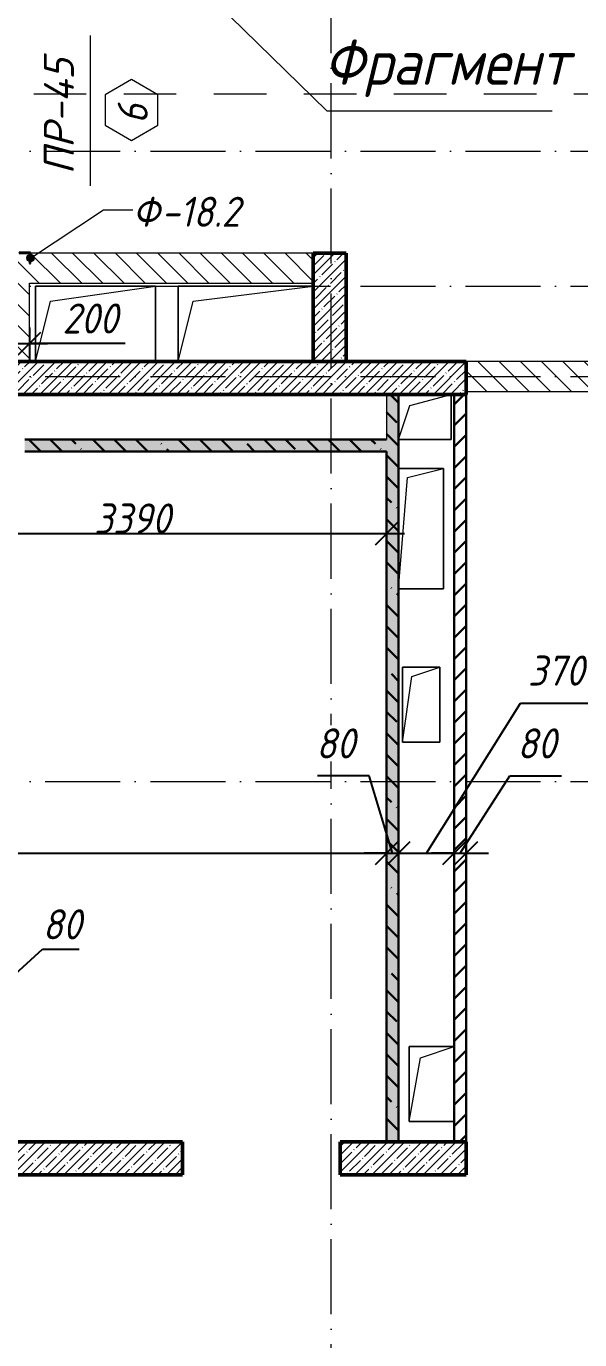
# Model space of a CAD drawing. Header units: millimetres. Extents: x -269418 to 201924, y -5890 to 98643.
# Drawn here: x 98678 to 102367, y 4081 to 12833 of the extents above; entities that cross this region are included whole.
import ezdxf

# ---------------------------------------------------------------- set-up
doc = ezdxf.new("R2010")
doc.units = ezdxf.units.MM
doc.linetypes.add('01 Штриховая _4 мм_', pattern=[600, 350, -250])
doc.linetypes.add('50_200_ШТРИХ_1Т_ш5_п1_п1_', pattern=[700, 500, -100, 0, -100])
for name, color, linetype, lineweight in [('0) ПГП', 1, 'Continuous', 30), ('1) ПГП Зеленый', 2, 'Continuous', 30), ('A-ANNO-DIMS', 7, 'Continuous', 9), ('A-ANNO-SYMB', 7, 'Continuous', 9), ('A-DOOR-IDEN', 7, 'Continuous', 9), ('A-FLOR', 7, 'Continuous', 9), ('A-GENM', 7, 'Continuous', 9), ('A-GENM-1', 7, 'Continuous', 25), ('A-GENM-IDEN', 7, 'Continuous', 9), ('A-WALL-3', 7, 'Continuous', 50), ('A-WALL-PATT-2', 7, 'Continuous', 5), ('G-ANNO-SYMB-1', 7, '01 Штриховая _4 мм_', 9), ('Оси-1', 7, '50_200_ШТРИХ_1Т_ш5_п1_п1_', 9)]:
    doc.layers.add(name, color=color, linetype=linetype, lineweight=lineweight)
for name, color, linetype, lineweight, true_color in [('A-WALL-FNSH-2', 7, 'Continuous', 13, 0xce0000), ('A-WALL-FNSH-4', 7, 'Continuous', 13, 0x0070df), ('A-WALL-PATT-1', 7, 'Continuous', 5, 0xce0000)]:
    doc.layers.add(name, color=color, linetype=linetype, lineweight=lineweight, true_color=true_color)
doc.styles.add('ISOCPEUR_I_2', font='isocpeui.ttf', dxfattribs={"width": 0.9, "height": 200})
doc.styles.add('ISOCPEUR_I_3', font='isocpeui.ttf', dxfattribs={"width": 0.9, "height": 300})
doc.styles.add('ISOCPEUR_I_4', font='isocpeui.ttf', dxfattribs={"height": 200})
doc.dimstyles.new('ISO-2_0_0_9К_СРЕДНИЙ_1', dxfattribs={"dimscale": 304.8, "dimtxt": 199.196235, "dimasz": 0.492126, "dimexe": 0.393701, "dimexo": 0, "dimgap": 0, "dimtad": 1, "dimdec": 0, "dimzin": 0, "dimdsep": 46, "dimtxsty": 'ISOCPEUR_I_2', "dimblk1": 'OBLIQUE', "dimblk2": 'OBLIQUE', "dimsah": 1, "dimcen": 0.09, "dimdle": 0.393701, "dimazin": 0, "dimtfac": 1, "dimtdec": 4, "dimtix": 1, "dimtmove": 1, "dimatfit": 3, "dimfxl": 1, "dimtvp": 1, "dimtolj": 1, "dimtzin": 0, "dimarcsym": 2})
doc.dimstyles.new('ISO-2_0_0_9К_СРЕДНИЙ_2', dxfattribs={"dimscale": 304.8, "dimtxt": 199.196235, "dimasz": 0.492126, "dimexe": 0.393701, "dimexo": 0, "dimgap": 0, "dimtad": 1, "dimdec": 0, "dimzin": 0, "dimdsep": 46, "dimtxsty": 'ISOCPEUR_I_2', "dimblk1": 'OBLIQUE', "dimblk2": 'OBLIQUE', "dimsah": 1, "dimcen": 0.09, "dimdle": 0.393701, "dimazin": 0, "dimtfac": 1, "dimtdec": 4, "dimtix": 1, "dimtmove": 0, "dimatfit": 3, "dimfxl": 1, "dimtvp": 1, "dimtolj": 1, "dimtzin": 0, "dimarcsym": 2})
doc.dimstyles.new('ISO-2_0_0_9К_СРЕДНИЙ_ФОН', dxfattribs={"dimscale": 304.8, "dimtxt": 199.196235, "dimasz": 0.492126, "dimexe": 0.393701, "dimexo": 0, "dimgap": 0.164042, "dimtad": 1, "dimdec": 0, "dimdsep": 46, "dimtxsty": 'ISOCPEUR_I_2', "dimblk1": 'OBLIQUE', "dimblk2": 'OBLIQUE', "dimsah": 1, "dimcen": 0.09, "dimdle": 0.393701, "dimazin": 0, "dimtfac": 1, "dimtdec": 4, "dimtix": 1, "dimtmove": 0, "dimatfit": 3, "dimfxl": 1, "dimtvp": 1, "dimtfill": 1, "dimtolj": 1, "dimtzin": 0, "dimarcsym": 2})
doc.dimstyles.new('ISO-2_0_0_9К_СРЕДНИЙ_ФОН_1', dxfattribs={"dimscale": 304.8, "dimtxt": 199.196235, "dimasz": 0.492126, "dimexe": 0.393701, "dimexo": 0, "dimgap": 0.164042, "dimtad": 1, "dimdec": 0, "dimdsep": 46, "dimtxsty": 'ISOCPEUR_I_2', "dimblk1": 'OBLIQUE', "dimblk2": 'OBLIQUE', "dimsah": 1, "dimcen": 0.09, "dimdle": 0.393701, "dimazin": 0, "dimtfac": 1, "dimtdec": 4, "dimtix": 1, "dimtmove": 1, "dimatfit": 3, "dimfxl": 1, "dimtvp": 1, "dimtfill": 1, "dimtolj": 1, "dimtzin": 0, "dimarcsym": 2})
pattern_1 = [(50, (0, 0), (72.873764, -6.37607), [7.62, -83.82]), (355, (0, 0), (-14.09699, 76.422444), [6.096, -67.056]), (100.451, (6.07, -0.53), (58.776964, 70.04687), [6.476, -71.236]), (46.184, (0, 20.32), (108.43142, -16.817454), [11.43, -125.73]), (96.636, (9.04, 18.92), (94.961, 98.97089), [9.714, -106.854]), (351.184, (0, 20.32), (94.96227, 98.97018), [9.144, -100.584]), (21, (10.16, 15.24), (60.64565, -40.906537), [7.62, -83.82]), (326, (10.16, 15.24), (24.72083, 73.67493), [6.096, -67.056]), (71.451, (15.214, 11.83), (85.36689, 32.768737), [6.476, -71.236]), (37.5, (0, 0), (1.235525, 33.8224325), [3.353, -62.89, 3.353, -64.719, -67.31]), (37.5, (0, 0), (1.235525, 33.8224325), [-134.315, 3.353, -63.957]), (7.5, (0, 0), (26.728146, 40.072549), [3.353, -35.458, 3.353, -61.366, -25.654]), (7.5, (0, 0), (26.728146, 40.072549), [-103.53, 3.353, -22.301]), (327.5, (-22.657, 0), (54.2363175, -2.292117), [3.353, -22.047, 3.353, -75.895, -105.156]), (327.5, (-22.657, 0), (54.2363175, -2.292117), [-104.648, 3.353, -101.803]), (317.5, (-32.817, 0), (59.25158, 10.17014), [3.353, -29.667, 3.353, -49.276, -74.676]), (317.5, (-32.817, 0), (59.25158, 10.17014), [-85.649, 3.353, -71.323])]
pattern_2 = [(135, (0, 0), (-142.5612, -142.5612), []), (135, (142.56, 0), (-142.5612, -142.5612), [252.016, -50.403, 3.353, -47.05])]
pattern_3 = [(45, (0, 0), (-57.024626, 57.024626), []), (45, (57.025, 0), (-57.024626, 57.024626), [100.806, -20.161, 3.353, -16.808])]
pattern_4 = [(135, (0, 0), (-70.71068, -70.71068), [])]

# ---------------------------------------------------------------- blocks, each defined once
blk = doc.blocks.new('AR_Отверстие прямоугольное _в плите_ - AR_Отверстие прямоугольное _в плите_-24523431-АР1_1_Кладочный план 3 этажа')
at = {"layer": 'A-GENM'}
for p, q in [((400, 250), (-400, 250)), ((-400, 250), (-400, -250)), ((-300, 150), (400, 250)), ((400, -250), (400, 250)), ((-400, -250), (-300, 150))]:
    blk.add_line(p, q, dxfattribs=at)
blk = doc.blocks.new('AR_Отверстие прямоугольное _в плите_ - AR_Отверстие прямоугольное _в плите_-27106882-АР1_1_Кладочный план 3 этажа')
at = {"layer": 'A-GENM'}
for p, q in [((450, 250), (-450, 250)), ((-450, 250), (-450, -250)), ((-350, 150), (450, 250)), ((-450, -250), (-350, 150))]:
    blk.add_line(p, q, dxfattribs=at)
blk = doc.blocks.new('AR_Отверстие прямоугольное _в плите_ - AR_Отверстие прямоугольное _в плите_-27108908-АР1_1_Кладочный план 3 этажа')
at = {"layer": 'A-GENM'}
for p, q in [((150, 400), (-150, 400)), ((-90, 340), (150, 400)), ((150, -400), (150, 400)), ((-150, -400), (-90, 340)), ((-150, -400), (150, -400))]:
    blk.add_line(p, q, dxfattribs=at)
blk = doc.blocks.new('AR_Отверстие прямоугольное _в плите_ - AR_Отверстие прямоугольное _в плите_-24486508-АР1_1_Кладочный план 3 этажа')
at = {"layer": 'A-GENM'}
for p, q in [((150, 250), (-150, 250)), ((-150, 250), (-150, -250)), ((-75, 175), (150, 250)), ((-150, -250), (-75, 175)), ((-150, -250), (150, -250))]:
    blk.add_line(p, q, dxfattribs=at)
blk = doc.blocks.new('AR_Отверстие прямоугольное _в плите_ - AR_Отверстие прямоугольное _в плите_-24491325-АР1_1_Кладочный план 3 этажа')
at = {"layer": 'A-GENM'}
for p, q in [((125, 250), (-125, 250)), ((-125, 250), (-125, -250)), ((-125, -250), (-62.5, 187.5)), ((-62.5, 187.5), (125, 250)), ((125, -250), (125, 250)), ((-125, -250), (125, -250))]:
    blk.add_line(p, q, dxfattribs=at)
blk = doc.blocks.new('AR_Отверстие прямоугольное _в плите_ - AR_Отверстие прямоугольное _в плите_-24541628-АР1_1_Кладочный план 3 этажа')
at = {"layer": 'A-GENM'}
for p, q in [((-100, 75), (175, 150)), ((175, -150), (175, 150)), ((-175, -150), (-100, 75)), ((-175, -150), (175, -150))]:
    blk.add_line(p, q, dxfattribs=at)
blk = doc.blocks.new('Фахверк_СКБ_Уголок - Ф-18_2_200х3550 h_верх развернут-29492809-АР1_1_Кладочный план 3 этажа')
at = {"layer": 'A-GENM-1'}
for p, q in [((200, 156), (125, 156)), ((125, 156), (125, 81)), ((131, 81), (131, 150)), ((131, 150), (200, 150)), ((200, 150), (200, 156)), ((125, 81), (131, 81)), ((131, 19), (125, 19)), ((125, 19), (125, -56)), ((131, -50), (131, 19)), ((125, -56), (200, -56)), ((200, -50), (131, -50)), ((200, -56), (200, -50))]:
    blk.add_line(p, q, dxfattribs=at)
blk = doc.blocks.new('_Oblique')
at = {"color": 0, "linetype": 'ByBlock', "lineweight": -2}
blk.add_line((-0.5, -0.5), (0.5, 0.5), dxfattribs=at)
blk = doc.blocks.new('DIMBLOCK94-АР1_1_Кладочный план 3 этажа')
at = {"layer": 'A-ANNO-DIMS', "color": 0, "lineweight": -2, "transparency": 16777216}
for p, q in [((94520, 7429.1), (94520, 7203.1)), ((101080, 7429.1), (101080, 7203.1)), ((94400, 7323.1), (101200, 7323.1))]:
    blk.add_line(p, q, dxfattribs=at)
at = {"layer": 'Defpoints', "color": 0, "transparency": 16777216}
for p in [(94520, 7429.1), (101080, 7429.1), (101080, 7323.1)]:
    blk.add_point(p, dxfattribs=at)
at = {"layer": 'A-ANNO-DIMS', "color": 0, "lineweight": -2, "transparency": 16777216, "xscale": 150, "yscale": 150, "zscale": 150, "rotation": 180}
blk.add_blockref('_Oblique', (94520, 7323.1), dxfattribs=at)
at = {"layer": 'A-ANNO-DIMS', "color": 0, "lineweight": -2, "transparency": 16777216, "xscale": 150, "yscale": 150, "zscale": 150}
blk.add_blockref('_Oblique', (101080, 7323.1), dxfattribs=at)
at = {"layer": 'A-ANNO-DIMS', "color": 0, "transparency": 16777216, "insert": (97800, 7473.1), "char_height": 200, "width": 606.782, "attachment_point": 5, "style": 'ISOCPEUR_I_2', "bg_fill": 3, "box_fill_scale": 1.1, "bg_fill_color": 256, "bg_fill_true_color": 13158600, "bg_fill_transparency": 0}
blk.add_mtext('\\A1;6560', dxfattribs=at)
blk = doc.blocks.new('DIMBLOCK95-АР1_1_Кладочный план 3 этажа')
at = {"layer": 'A-ANNO-DIMS', "color": 0, "lineweight": -2, "transparency": 16777216}
for p, q in [((100963.7, 7837.8), (100619.9, 7837.8)), ((101120, 7323.1), (100963.7, 7837.8)), ((101080, 7429.1), (101080, 7203.1)), ((101160, 7429.1), (101160, 7203.1)), ((101080, 7323.1), (100930, 7323.1)), ((101080, 7323.1), (101160, 7323.1)), ((101080, 7323.1), (101160, 7323.1)), ((101160, 7323.1), (101310, 7323.1))]:
    blk.add_line(p, q, dxfattribs=at)
at = {"layer": 'Defpoints', "color": 0, "transparency": 16777216}
for p in [(101080, 7429.1), (101160, 7429.1), (101160, 7323.1)]:
    blk.add_point(p, dxfattribs=at)
at = {"layer": 'A-ANNO-DIMS', "color": 0, "lineweight": -2, "transparency": 16777216, "xscale": 150, "yscale": 150, "zscale": 150}
blk.add_blockref('_Oblique', (101080, 7323.1), dxfattribs=at)
at = {"layer": 'A-ANNO-DIMS', "color": 0, "lineweight": -2, "transparency": 16777216, "xscale": 150, "yscale": 150, "zscale": 150, "rotation": 180}
blk.add_blockref('_Oblique', (101160, 7323.1), dxfattribs=at)
at = {"layer": 'A-ANNO-DIMS', "color": 0, "transparency": 16777216, "insert": (100610.3, 8154.4), "char_height": 200, "width": 303.391, "attachment_point": 1, "line_spacing_factor": 1.149209, "style": 'ISOCPEUR_I_2', "bg_fill": 3, "box_fill_scale": 1.1, "bg_fill_color": 256, "bg_fill_true_color": 13158600, "bg_fill_transparency": 0}
blk.add_mtext('\\A1;80', dxfattribs=at)
blk = doc.blocks.new('DIMBLOCK96-АР1_1_Кладочный план 3 этажа')
at = {"layer": 'A-ANNO-DIMS', "color": 0, "lineweight": -2, "transparency": 16777216}
for p, q in [((101345, 7323.1), (101971.6, 8322.8)), ((101971.6, 8322.8), (102453.9, 8322.8)), ((101160, 7429.1), (101160, 7203.1)), ((101530, 7429.1), (101530, 7203.1)), ((101040, 7323.1), (101650, 7323.1))]:
    blk.add_line(p, q, dxfattribs=at)
at = {"layer": 'Defpoints', "color": 0, "transparency": 16777216}
for p in [(101160, 7429.1), (101530, 7429.1), (101530, 7323.1)]:
    blk.add_point(p, dxfattribs=at)
at = {"layer": 'A-ANNO-DIMS', "color": 0, "lineweight": -2, "transparency": 16777216, "xscale": 150, "yscale": 150, "zscale": 150, "rotation": 180}
blk.add_blockref('_Oblique', (101160, 7323.1), dxfattribs=at)
at = {"layer": 'A-ANNO-DIMS', "color": 0, "lineweight": -2, "transparency": 16777216, "xscale": 150, "yscale": 150, "zscale": 150}
blk.add_blockref('_Oblique', (101530, 7323.1), dxfattribs=at)
at = {"layer": 'A-ANNO-DIMS', "color": 0, "transparency": 16777216, "insert": (102021.6, 8639.5), "char_height": 200, "width": 455.087, "attachment_point": 1, "line_spacing_factor": 1.149209, "style": 'ISOCPEUR_I_2', "bg_fill": 3, "box_fill_scale": 1.1, "bg_fill_color": 256, "bg_fill_true_color": 13158600, "bg_fill_transparency": 0}
blk.add_mtext('\\A1;370', dxfattribs=at)
blk = doc.blocks.new('DIMBLOCK97-АР1_1_Кладочный план 3 этажа')
at = {"layer": 'A-ANNO-DIMS', "color": 0, "lineweight": -2, "transparency": 16777216}
for p, q in [((101570, 7323.1), (101900.9, 7837.8)), ((101900.9, 7837.8), (102244.7, 7837.8)), ((101530, 7429.1), (101530, 7203.1)), ((101610, 7429.1), (101610, 7203.1)), ((101530, 7323.1), (101380, 7323.1)), ((101530, 7323.1), (101610, 7323.1)), ((101530, 7323.1), (101610, 7323.1)), ((101610, 7323.1), (101760, 7323.1))]:
    blk.add_line(p, q, dxfattribs=at)
at = {"layer": 'Defpoints', "color": 0, "transparency": 16777216}
for p in [(101530, 7429.1), (101610, 7429.1), (101610, 7323.1)]:
    blk.add_point(p, dxfattribs=at)
at = {"layer": 'A-ANNO-DIMS', "color": 0, "lineweight": -2, "transparency": 16777216, "xscale": 150, "yscale": 150, "zscale": 150}
blk.add_blockref('_Oblique', (101530, 7323.1), dxfattribs=at)
at = {"layer": 'A-ANNO-DIMS', "color": 0, "lineweight": -2, "transparency": 16777216, "xscale": 150, "yscale": 150, "zscale": 150, "rotation": 180}
blk.add_blockref('_Oblique', (101610, 7323.1), dxfattribs=at)
at = {"layer": 'A-ANNO-DIMS', "color": 0, "transparency": 16777216, "insert": (101950.9, 8154.4), "char_height": 200, "width": 303.391, "attachment_point": 1, "line_spacing_factor": 1.149209, "style": 'ISOCPEUR_I_2', "bg_fill": 3, "box_fill_scale": 1.1, "bg_fill_color": 256, "bg_fill_true_color": 13158600, "bg_fill_transparency": 0}
blk.add_mtext('\\A1;80', dxfattribs=at)
blk = doc.blocks.new('DIMBLOCK101-АР1_1_Кладочный план 3 этажа')
at = {"layer": 'A-ANNO-DIMS', "color": 0, "lineweight": -2, "transparency": 16777216}
for p, q in [((98330, 6267.7), (98786.8, 6682.5)), ((98786.8, 6682.5), (99030.7, 6682.5)), ((98290, 5633), (98290, 6387.7)), ((98370, 5630), (98370, 6387.7)), ((98170, 6267.7), (98490, 6267.7))]:
    blk.add_line(p, q, dxfattribs=at)
at = {"layer": 'Defpoints', "color": 0, "transparency": 16777216}
for p in [(98370, 6267.7), (98290, 5633), (98370, 5630)]:
    blk.add_point(p, dxfattribs=at)
at = {"layer": 'A-ANNO-DIMS', "color": 0, "lineweight": -2, "transparency": 16777216, "xscale": 150, "yscale": 150, "zscale": 150, "rotation": 180}
blk.add_blockref('_Oblique', (98290, 6267.7), dxfattribs=at)
at = {"layer": 'A-ANNO-DIMS', "color": 0, "lineweight": -2, "transparency": 16777216, "xscale": 150, "yscale": 150, "zscale": 150}
blk.add_blockref('_Oblique', (98370, 6267.7), dxfattribs=at)
at = {"layer": 'A-ANNO-DIMS', "color": 0, "transparency": 16777216, "insert": (98786.8, 6949.2), "char_height": 200, "width": 303.391, "attachment_point": 1, "line_spacing_factor": 1.149209, "style": 'ISOCPEUR_I_2'}
blk.add_mtext('\\A1;80', dxfattribs=at)
blk = doc.blocks.new('DIMBLOCK129-АР1_1_Кладочный план 3 этажа')
at = {"layer": 'A-ANNO-DIMS', "color": 0, "lineweight": -2, "transparency": 16777216}
for p, q in [((98500, 10824.9), (98500, 10598.9)), ((98700, 10824.9), (98700, 10598.9)), ((98380, 10718.9), (98820, 10718.9)), ((99337.6, 10718.9), (98700, 10718.9))]:
    blk.add_line(p, q, dxfattribs=at)
at = {"layer": 'Defpoints', "color": 0, "transparency": 16777216}
for p in [(98500, 10824.9), (98700, 10824.9), (98700, 10718.9)]:
    blk.add_point(p, dxfattribs=at)
at = {"layer": 'A-ANNO-DIMS', "color": 0, "lineweight": -2, "transparency": 16777216, "xscale": 150, "yscale": 150, "zscale": 150, "rotation": 180}
blk.add_blockref('_Oblique', (98500, 10718.9), dxfattribs=at)
at = {"layer": 'A-ANNO-DIMS', "color": 0, "lineweight": -2, "transparency": 16777216, "xscale": 150, "yscale": 150, "zscale": 150}
blk.add_blockref('_Oblique', (98700, 10718.9), dxfattribs=at)
at = {"layer": 'A-ANNO-DIMS', "color": 0, "transparency": 16777216, "insert": (98918.9, 10985.5), "char_height": 200, "width": 455.087, "attachment_point": 1, "line_spacing_factor": 1.149209, "style": 'ISOCPEUR_I_2'}
blk.add_mtext('\\A1;200', dxfattribs=at)
blk = doc.blocks.new('План этажа - длина полки 8 мм-17663127-АР1_1_Кладочный план 3 этажа')
at = {"layer": 'A-ANNO-SYMB'}
blk.add_line((-4, 0.001), (4, 0.001), dxfattribs=at)
blk = doc.blocks.new('AAR_СКБ_Марка_Двери_Перемычка и проем - Марка перемычки и проема-25306769-АР1_1_Кладочный план 3 этажа')
at = {"layer": 'A-DOOR-IDEN'}
for p, q in [((-5, 0), (5, 0)), ((-0.968, -0.984), (-1.986, -2.747)), ((1.067, -0.984), (-0.968, -0.984)), ((2.085, -2.747), (1.067, -0.984)), ((-1.986, -2.747), (-0.968, -4.509)), ((1.067, -4.509), (2.085, -2.747)), ((-0.968, -4.509), (1.067, -4.509))]:
    blk.add_line(p, q, dxfattribs=at)
blk = doc.blocks.new('DIMBLOCK460-АР1_1_Кладочный план 3 этажа')
at = {"layer": 'A-ANNO-DIMS', "color": 0, "lineweight": -2, "transparency": 16777216}
for p, q in [((97690, 9940), (97690, 9333.2)), ((101080, 9559.3), (101080, 9333.2)), ((97570, 9453.2), (101200, 9453.2))]:
    blk.add_line(p, q, dxfattribs=at)
at = {"layer": 'Defpoints', "color": 0, "transparency": 16777216}
for p in [(97690, 9940), (101080, 9559.3), (101080, 9453.2)]:
    blk.add_point(p, dxfattribs=at)
at = {"layer": 'A-ANNO-DIMS', "color": 0, "lineweight": -2, "transparency": 16777216, "xscale": 150, "yscale": 150, "zscale": 150, "rotation": 180}
blk.add_blockref('_Oblique', (97690, 9453.2), dxfattribs=at)
at = {"layer": 'A-ANNO-DIMS', "color": 0, "lineweight": -2, "transparency": 16777216, "xscale": 150, "yscale": 150, "zscale": 150}
blk.add_blockref('_Oblique', (101080, 9453.2), dxfattribs=at)
at = {"layer": 'A-ANNO-DIMS', "color": 0, "transparency": 16777216, "insert": (99385, 9553.2), "char_height": 200, "width": 606.782, "attachment_point": 5, "style": 'ISOCPEUR_I_2'}
blk.add_mtext('\\A1;3390', dxfattribs=at)

msp = doc.modelspace()

# ---------------------------------------------------------------- hatches: boundary and pattern name
at = {"layer": '0) ПГП'}
h = msp.add_hatch(dxfattribs=at)
h.set_pattern_fill('FP_6', color=256, style=0, pattern_type=2)
h.set_pattern_definition(pattern_1)
h.paths.add_polyline_path([(101080, 5400), (101160, 5400), (101160, 10380), (101080, 10380), (101080, 6651.9)], flags=0)
h = msp.add_hatch(dxfattribs=at)
h.set_pattern_fill('FP_7', color=256, style=0, pattern_type=2)
h.set_pattern_definition(pattern_2)
h.paths.add_polyline_path([(101080, 5400), (101160, 5400), (101160, 10380), (101080, 10380), (101080, 6651.9)], flags=0)
h = msp.add_hatch(dxfattribs=at)
h.set_pattern_fill('FP_6', color=256, style=0, pattern_type=2)
h.set_pattern_definition(pattern_1)
h.paths.add_polyline_path([(99123.6, 10000), (101080, 10000), (101080, 10080), (98668, 10080), (98668, 10000)], flags=0)
h.paths.add_polyline_path([(94740, 10000), (96348, 10000), (96348, 10080), (94740, 10080)], flags=0)
h.paths.add_polyline_path([(97650, 10000), (97650, 10007.4), (97685.5, 10007.4), (97685.5, 10072.6), (97650, 10072.6), (97650, 10080), (96848, 10080), (96848, 10000)], flags=0)
h.paths.add_polyline_path([(94290, 10000), (94300, 10000), (94300, 10007.4), (94335.5, 10007.4), (94335.5, 10072.6), (94300, 10072.6), (94300, 10080), (94290, 10080), (94290, 10007.4)], flags=0)
h.paths.add_polyline_path([(97769.8, 10000), (98268, 10000), (98268, 10080), (97690, 10080), (97690, 10000)], flags=0)
h = msp.add_hatch(dxfattribs=at)
h.set_pattern_fill('FP_7', color=256, style=0, pattern_type=2)
h.set_pattern_definition(pattern_2)
h.paths.add_polyline_path([(99123.6, 10000), (101080, 10000), (101080, 10080), (98668, 10080), (98668, 10000)], flags=0)
h.paths.add_polyline_path([(94740, 10000), (96348, 10000), (96348, 10080), (94740, 10080)], flags=0)
h.paths.add_polyline_path([(97650, 10000), (97650, 10007.4), (97685.5, 10007.4), (97685.5, 10072.6), (97650, 10072.6), (97650, 10080), (96848, 10080), (96848, 10000)], flags=0)
h.paths.add_polyline_path([(94290, 10000), (94300, 10000), (94300, 10007.4), (94335.5, 10007.4), (94335.5, 10072.6), (94300, 10072.6), (94300, 10080), (94290, 10080), (94290, 10007.4)], flags=0)
h.paths.add_polyline_path([(97769.8, 10000), (98268, 10000), (98268, 10080), (97690, 10080), (97690, 10000)], flags=0)
at = {"layer": '1) ПГП Зеленый'}
h = msp.add_hatch(dxfattribs=at)
h.set_pattern_fill('FP_5', color=256, style=0, pattern_type=2)
h.set_pattern_definition([(45, (0, 0), (-70.71068, 70.71068), [])])
h.paths.add_polyline_path([(101530, 5400), (101610, 5400), (101610, 10380), (101530, 10380), (101530, 6651.9)], flags=0)
at = {"layer": 'A-GENM-IDEN'}
h = msp.add_hatch(color=256, dxfattribs=at)
edge = h.paths.add_edge_path(flags=0)
edge.add_arc((98706, 11288.5), 25, 0, 360)
at = {"layer": 'A-WALL-PATT-1'}
h = msp.add_hatch(dxfattribs=at)
h.set_pattern_fill('FP_1', color=256, style=0, pattern_type=2)
h.set_pattern_definition(pattern_4)
h.paths.add_polyline_path([(98700, 10600), (98700, 11320), (98500, 11320), (98500, 10600)], flags=0)
h.paths.add_polyline_path([(98500, 13220), (98700, 13220), (98700, 13400), (98500, 13400), (98500, 13289)], flags=0)
h = msp.add_hatch(dxfattribs=at)
h.set_pattern_fill('FP_1', color=256, style=0, pattern_type=2)
h.set_pattern_definition(pattern_4)
h.paths.add_polyline_path([(99123.6, 11120), (100590, 11120), (100590, 11320), (98706, 11319.5), (98706, 11251), (98700, 11251), (98700, 11120), (98706, 11120)], flags=0)
h = msp.add_hatch(dxfattribs=at)
h.set_pattern_fill('FP_1', color=256, style=0, pattern_type=2)
h.set_pattern_definition(pattern_4)
h.paths.add_polyline_path([(107130, 10400), (107130, 10600), (105096, 10600), (105096, 10400), (105165, 10400)], flags=0)
h.paths.add_polyline_path([(101831.3, 10400), (103645, 10400), (103645, 10600), (101610, 10600), (101610, 10400)], flags=0)
h.paths.add_polyline_path([(94210, 10400), (94210, 10600), (93510, 10600), (93510, 10400), (93708.2, 10400)], flags=0)
h.paths.add_polyline_path([(91830, 10400), (92510, 10400), (92510, 10600), (91830, 10600)], flags=0)
at = {"layer": 'A-WALL-PATT-2'}
h = msp.add_hatch(dxfattribs=at)
h.set_pattern_fill('FP_4', color=256, style=0, pattern_type=2)
h.set_pattern_definition(pattern_3)
h.paths.add_polyline_path([(100590, 10600), (100810, 10600), (100810, 11320), (100590, 11320), (100590, 10941.8)], flags=0)
h = msp.add_hatch(dxfattribs=at)
h.set_pattern_fill('FP_4', color=256, style=0, pattern_type=2)
h.set_pattern_definition(pattern_3)
h.paths.add_polyline_path([(101610, 10380), (101610, 10600), (94210, 10600), (94210, 10380), (99123.6, 10380)], flags=0)
h = msp.add_hatch(dxfattribs=at)
h.set_pattern_fill('FP_4', color=256, style=0, pattern_type=2)
h.set_pattern_definition(pattern_3)
h.paths.add_polyline_path([(101610, 5180), (101610, 5400), (100770, 5400), (100770, 5180)], flags=0)
h.paths.add_polyline_path([(94210, 5180), (99720, 5180), (99720, 5400), (94210, 5400)], flags=0)

# ---------------------------------------------------------------- linework, layer by layer
at = {"layer": '0) ПГП'}
for p, q in [((101160, 5400), (101160, 10380)), ((101080, 10080), (98668, 10080)), ((98668, 10000), (101080, 10000)), ((101080, 10000), (101080, 5400))]:
    msp.add_line(p, q, dxfattribs=at)
at = {"layer": '1) ПГП Зеленый'}
for p, q in [((101530, 10380), (101530, 5400)), ((101610, 5400), (101610, 10380))]:
    msp.add_line(p, q, dxfattribs=at)
at = {"layer": 'A-ANNO-SYMB'}
for p, q in [((99946.5, 12985.6), (100681.2, 12269.5)), ((100681.2, 12269.5), (101384.3, 12269.5))]:
    msp.add_line(p, q, dxfattribs=at)
at = {"layer": 'A-FLOR'}
for p, q in [((98740, 11100), (99540, 11100)), ((98740, 10600), (98740, 11100)), ((99540, 11100), (99540, 10600)), ((99690, 11100), (100590, 11100)), ((99690, 10600), (99690, 11100)), ((101510, 10380), (101510, 10080)), ((101510, 10080), (101160, 10080)), ((101160, 9885), (101460, 9885)), ((101460, 9885), (101460, 9085)), ((101460, 9085), (101160, 9085)), ((101185, 8562), (101435, 8562)), ((101185, 8062), (101185, 8562)), ((101435, 8562), (101435, 8062)), ((101435, 8062), (101185, 8062)), ((101230, 6035), (101530, 6035)), ((101230, 5535), (101230, 6035)), ((101530, 5535), (101230, 5535))]:
    msp.add_line(p, q, dxfattribs=at)
at = {"layer": 'A-GENM-IDEN'}
for p, q in [((98706, 11288.5), (99192.4, 11608.9)), ((99192.4, 11608.9), (99387.4, 11608.9))]:
    msp.add_line(p, q, dxfattribs=at)
msp.add_circle((98706, 11288.5), 25, dxfattribs=at)
at = {"layer": 'A-WALL-3'}
for p, q in [((100590, 11320), (100590, 10600)), ((100810, 11320), (100590, 11320)), ((100810, 10600), (100810, 11320)), ((101610, 10600), (94210, 10600)), ((101610, 10380), (101610, 10600)), ((94210, 10380), (101610, 10380)), ((99720, 5400), (94210, 5400)), ((99720, 5180), (99720, 5400)), ((101610, 5400), (100770, 5400)), ((100770, 5400), (100770, 5180)), ((101610, 5180), (101610, 5400)), ((94210, 5180), (99720, 5180)), ((100770, 5180), (101610, 5180))]:
    msp.add_line(p, q, dxfattribs=at)
at = {"layer": 'A-WALL-FNSH-2'}
for p, q in [((100590, 11320), (98706, 11320)), ((98700, 10600), (98700, 11120)), ((98700, 11120), (100590, 11120)), ((103580, 10600), (101610, 10600)), ((101610, 10400), (103580, 10400))]:
    msp.add_line(p, q, dxfattribs=at)
at = {"layer": 'A-WALL-FNSH-4'}
msp.add_line((101080, 10380), (101080, 10080), dxfattribs=at)
at = {"layer": 'G-ANNO-SYMB-1'}
msp.add_line((42928.2, 12383.3), (126805, 12383.3), dxfattribs=at)
at = {"layer": 'Оси-1'}
for p, q in [((100710, -4150), (100710, 28636.9)), ((-6210, 12000), (125951.6, 12000)), ((-6210, 11100), (125951.6, 11100)), ((-6210, 10500), (125951.6, 10500)), ((-6210, 7800), (125951.6, 7800))]:
    msp.add_line(p, q, dxfattribs=at)

# ---------------------------------------------------------------- block references
at = {"layer": 'A-ANNO-SYMB', "xscale": 99.99999999999993, "yscale": 99.99999999999993, "zscale": 99.99999999999993}
msp.add_blockref('План этажа - длина полки 8 мм-17663127-АР1_1_Кладочный план 3 этажа', (101784.3, 12269.5), dxfattribs=at)
at = {"layer": 'A-DOOR-IDEN', "xscale": 99.99999999999993, "yscale": 99.99999999999993, "zscale": 99.99999999999993, "rotation": 89.99999999999991}
msp.add_blockref('AAR_СКБ_Марка_Двери_Перемычка и проем - Марка перемычки и проема-25306769-АР1_1_Кладочный план 3 этажа', (99105.1, 12270), dxfattribs=at)
at = {"layer": 'A-GENM'}
for name, p in [('AR_Отверстие прямоугольное _в плите_ - AR_Отверстие прямоугольное _в плите_-24523431-АР1_1_Кладочный план 3 этажа', (99140, 10850)), ('AR_Отверстие прямоугольное _в плите_ - AR_Отверстие прямоугольное _в плите_-27106882-АР1_1_Кладочный план 3 этажа', (100140, 10850)), ('AR_Отверстие прямоугольное _в плите_ - AR_Отверстие прямоугольное _в плите_-24541628-АР1_1_Кладочный план 3 этажа', (101335, 10230)), ('AR_Отверстие прямоугольное _в плите_ - AR_Отверстие прямоугольное _в плите_-27108908-АР1_1_Кладочный план 3 этажа', (101310, 9485)), ('AR_Отверстие прямоугольное _в плите_ - AR_Отверстие прямоугольное _в плите_-24491325-АР1_1_Кладочный план 3 этажа', (101310, 8312)), ('AR_Отверстие прямоугольное _в плите_ - AR_Отверстие прямоугольное _в плите_-24486508-АР1_1_Кладочный план 3 этажа', (101380, 5785))]:
    msp.add_blockref(name, p, dxfattribs=at)
at = {"layer": 'A-GENM-1', "rotation": 270}
msp.add_blockref('Фахверк_СКБ_Уголок - Ф-18_2_200х3550 h_верх развернут-29492809-АР1_1_Кладочный план 3 этажа', (98550, 11451), dxfattribs=at)

# ---------------------------------------------------------------- texts
at = {"layer": 'A-ANNO-SYMB', "insert": (100661.9, 12742.8), "char_height": 300, "width": 2085.189, "attachment_point": 1, "style": 'ISOCPEUR_I_3'}
msp.add_mtext('Фрагмент', dxfattribs=at)
at = {"layer": 'A-DOOR-IDEN', "insert": (99287.7, 12183.8), "char_height": 200, "width": 158.734, "attachment_point": 1, "rotation": 90, "style": 'ISOCPEUR_I_2'}
msp.add_mtext('\\fISOCPEUR|b0|i1|c204|p34|;\\W.9;6', dxfattribs=at)
at = {"layer": 'A-GENM-IDEN', "char_height": 200, "attachment_point": 1, "rotation": 90, "style": 'ISOCPEUR_I_4'}
for s, insert, width in [('-45', (98795.8, 12188.2), 561.181), ('ПР', (98795.8, 11844.2), 416.877)]:
    msp.add_mtext(s, dxfattribs=dict(at, insert=insert, width=width))
at = {"layer": 'A-GENM-IDEN', "char_height": 200, "attachment_point": 1, "style": 'ISOCPEUR_I_2'}
for s, insert, width in [('\\fISOCPEUR|b0|i1|c204|p34|;\\W.9;Ф', (99387.4, 11696.5), 230.886), ('-18.2', (99577.9, 11696.5), 663.797)]:
    msp.add_mtext(s, dxfattribs=dict(at, insert=insert, width=width))

# ---------------------------------------------------------------- dimensions: what is measured, and where the dimension line sits
at = {"layer": 'A-ANNO-DIMS'}
for base, p1, p2, override, picture, middle in [((98700, 10718.9), (98500, 10824.9), (98700, 10824.9), {"dimpost": '<>', "dimfxl": 200}, 'DIMBLOCK129-АР1_1_Кладочный план 3 этажа', (99146.5, 10846.8)), ((98370, 6267.7), (98290, 5633), (98370, 5630), {"dimpost": '<>', "dimfxl": 80.058043}, 'DIMBLOCK101-АР1_1_Кладочный план 3 этажа', (98786.8, 6682.5))]:
    dim = msp.add_linear_dim(base=base, p1=p1, p2=p2, dimstyle='ISO-2_0_0_9К_СРЕДНИЙ_1', override=override, dxfattribs=at)
    dim.commit()
    dim.dimension.update_dxf_attribs({"geometry": picture, "text_midpoint": middle, "dimtype": 160})
dim = msp.add_linear_dim(base=(101080, 9453.2), p1=(97690, 9940), p2=(101080, 9559.3), dimstyle='ISO-2_0_0_9К_СРЕДНИЙ_2', override={"dimpost": '<>', "dimfxl": 3411.313699}, dxfattribs=at)
dim.commit()
dim.dimension.update_dxf_attribs({"geometry": 'DIMBLOCK460-АР1_1_Кладочный план 3 этажа', "text_midpoint": (99385, 9553.2)})

# ---------------------------------------------------------------- next in the draw order: dimensions: what is measured, and where the dimension line sits
dim = msp.add_linear_dim(base=(101080, 7323.1), p1=(94520, 7429.1), p2=(101080, 7429.1), dimstyle='ISO-2_0_0_9К_СРЕДНИЙ_ФОН', override={"dimpost": '<>', "dimfxl": 6560}, dxfattribs=at)
dim.commit()
dim.dimension.update_dxf_attribs({"geometry": 'DIMBLOCK94-АР1_1_Кладочный план 3 этажа', "text_midpoint": (97800, 7473.1)})

# ---------------------------------------------------------------- next in the draw order: dimensions: what is measured, and where the dimension line sits
dim = msp.add_linear_dim(base=(101160, 7323.1), p1=(101080, 7429.1), p2=(101160, 7429.1), dimstyle='ISO-2_0_0_9К_СРЕДНИЙ_ФОН_1', override={"dimpost": '<>', "dimfxl": 80}, dxfattribs=at)
dim.commit()
dim.dimension.update_dxf_attribs({"geometry": 'DIMBLOCK95-АР1_1_Кладочный план 3 этажа', "text_midpoint": (100913.7, 7837.8), "dimtype": 160})

# ---------------------------------------------------------------- next in the draw order: dimensions: what is measured, and where the dimension line sits
dim = msp.add_linear_dim(base=(101530, 7323.1), p1=(101160, 7429.1), p2=(101530, 7429.1), dimstyle='ISO-2_0_0_9К_СРЕДНИЙ_ФОН_1', override={"dimpost": '<>', "dimfxl": 369.99994}, dxfattribs=at)
dim.commit()
dim.dimension.update_dxf_attribs({"geometry": 'DIMBLOCK96-АР1_1_Кладочный план 3 этажа', "text_midpoint": (102021.6, 8322.8), "dimtype": 160})

# ---------------------------------------------------------------- next in the draw order: dimensions: what is measured, and where the dimension line sits
dim = msp.add_linear_dim(base=(101610, 7323.1), p1=(101530, 7429.1), p2=(101610, 7429.1), dimstyle='ISO-2_0_0_9К_СРЕДНИЙ_ФОН_1', override={"dimpost": '<>', "dimfxl": 80}, dxfattribs=at)
dim.commit()
dim.dimension.update_dxf_attribs({"geometry": 'DIMBLOCK97-АР1_1_Кладочный план 3 этажа', "text_midpoint": (101950.9, 7837.8), "dimtype": 160})

doc.saveas('drawing.dxf')
